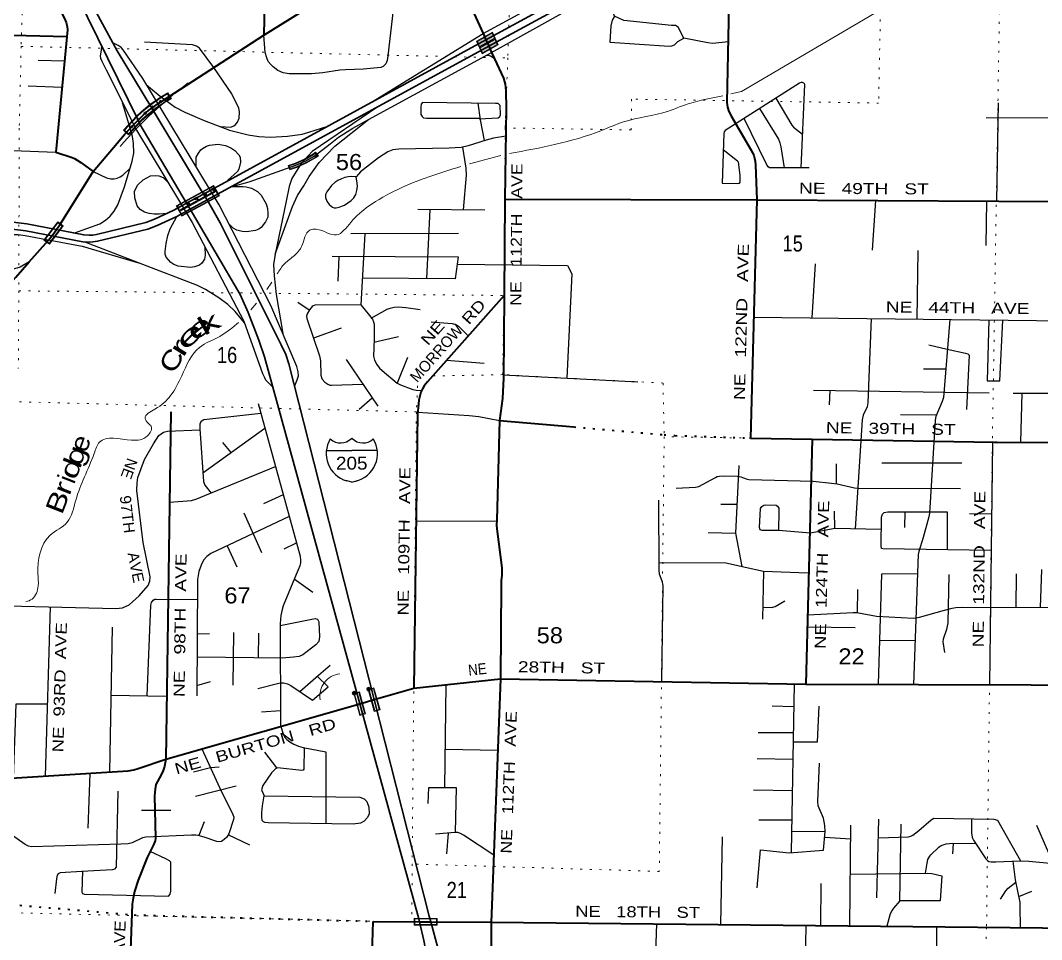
# Model space of a CAD drawing. Header units: feet. Extents: x -481249 to -254670, y -730376 to -544252.
# Drawn here: x -403880 to -392754, y -679042 to -669031 of the extents above; entities that cross this region are included whole.
import ezdxf
from ezdxf.enums import TextEntityAlignment as Align

# ---------------------------------------------------------------- set-up
doc = ezdxf.new("R2010")
doc.units = ezdxf.units.FT
doc.header["$LTSCALE"] = 70
doc.header["$PDMODE"] = 32
doc.header["$PDSIZE"] = 35
doc.linetypes.add('DOTTED', pattern=[1.5, 0.3, -1.2])
for name, color, linetype, lineweight in [('15', 7, 'Continuous', 25), ('18', 7, 'Continuous', 35), ('19', 7, 'Continuous', 25), ('23', 7, 'Continuous', 70), ('24', 7, 'Continuous', 25), ('26', 7, 'Continuous', 40), ('27', 7, 'Continuous', 13), ('29', 7, 'Continuous', 25), ('39', 7, 'Continuous', 13), ('41', 7, 'Continuous', 13), ('53', 7, 'DOTTED', 40), ('55', 7, 'Continuous', 13), ('59', 7, 'Continuous', 13), ('60', 7, 'Continuous', 13), ('61', 7, 'Continuous', 13), ('7', 7, 'DOTTED', 13)]:
    doc.layers.add(name, color=color, linetype=linetype, lineweight=lineweight)
doc.layers.add('30', color=7, linetype='Continuous')

msp = doc.modelspace()

# ---------------------------------------------------------------- hatches: boundary and pattern name
at = {"layer": '59'}
for points in [[(-398738.82, -669171.27), (-398715.32, -669225.66), (-398877.29, -669314.05), (-398900.79, -669259.66)], [(-398707.65, -669239.71), (-398684.15, -669294.1), (-398846.13, -669382.49), (-398869.63, -669328.1)]]:
    msp.add_hatch(color=256, dxfattribs=at).paths.add_polyline_path(points)
at = {"layer": '60'}
msp.add_hatch(color=256, dxfattribs=at).paths.add_polyline_path([(-400951.01, -670616.12), (-400884.43, -670593.26), (-400778.8, -670544.94), (-400688.72, -670493.87), (-400665.67, -670476.07), (-400645.26, -670503.26), (-400669.85, -670522.26), (-400763.31, -670575.25), (-400871.81, -670624.87), (-400940.49, -670648.46)])

# ---------------------------------------------------------------- linework, layer by layer
at = {"layer": '15'}
for p, q in [((-400272.88, -673583.5), (-400269.98, -673580.59)), ((-400266.81, -673582.97), (-400270.24, -673580.59)), ((-400545.59, -673714.97), (-400269.18, -673714.97)), ((-400269.18, -674060.55), (-400333.07, -674042.59)), ((-400269.71, -674060.81), (-400206.08, -674042.07))]:
    msp.add_line(p, q, dxfattribs=at)
msp.add_lwpolyline([(-399993.82, -673714.97), (-400269.71, -673714.97), (-400269.18, -673714.97)], dxfattribs=at)
for centre, radius, start, end in [((-400391.56, -673467.47), 165.66, 227.34248, 315.8117), ((-400147.87, -673467.47), 165.66, 224.18831, 312.69403), ((-400296.47, -673750.07), 306.13, 283.08087, 31.62484), ((-400242.96, -673750.07), 306.13, 148.44436, 254.43378)]:
    msp.add_arc(centre, radius, start, end, dxfattribs=at)
at = {"layer": '18'}
for p, q in [((-403492.14, -668292.06), (-402598.84, -670117.42)), ((-402069.97, -671022.68), (-402031.89, -671087.34)), ((-401884.55, -670921.49), (-401845.73, -670985.75))]:
    msp.add_line(p, q, dxfattribs=at)
for points in [[(-403423, -668263), (-402826, -669363), (-402449.5, -669986.26), (-401884.55, -670921.49)], [(-402598.84, -670117.42), (-402578, -670160), (-402069.97, -671022.68)], [(-401845.82, -670985.8), (-401703, -671235), (-401038, -672565), (-400990, -672671), (-400957, -672770), (-400026.91, -676427.76)], [(-402031.89, -671087.34), (-401485, -672016), (-401400, -672211), (-401282, -672515), (-401221, -672694), (-400183.6, -676472.72)], [(-400183.6, -676472.72), (-399540, -678817), (-399532.76, -678847.92)], [(-400026.91, -676427.76), (-399427, -678787), (-399409.91, -678848.87)], [(-399532.76, -678847.92), (-399485, -679052), (-399414, -679419), (-399308, -680233), (-399276, -680498), (-399249.31, -681495.37)], [(-399409.91, -678848.87), (-399332, -679131), (-399186, -679816), (-399145, -680119), (-399133, -680316), (-399107.53, -681499.66)]]:
    msp.add_lwpolyline(points, dxfattribs=at)
for p in [(-400244.06, -676358.1), (-400085.52, -676315.8)]:
    msp.add_point(p, dxfattribs=at)
at = {"layer": '19'}
for points in [[(-402994.52, -669309.89), (-403009.79, -669416.81), (-403006.27, -669442.66), (-402993.35, -669474.38), (-402947.55, -669567.21), (-402616.37, -670227.56), (-402010.38, -671233.34), (-401446.68, -672304.92), (-401244.34, -672877.42), (-401222.37, -672918.27), (-401208.27, -672944.64), (-401129.77, -673026.3)], [(-400893.9, -673018.16), (-400863, -672946.47), (-400851.26, -672901.82), (-400853.61, -672857.17), (-400867.7, -672800.77), (-401150.73, -672135.73), (-401715.01, -671041.1), (-402548.07, -669665.1), (-402759.35, -669352.04), (-402781.96, -669326.34), (-402814.1, -669302.24), (-402867.69, -669279.34)], [(-401699.98, -670187.93), (-401591.11, -670192.88), (-401543, -670175), (-401513.6, -670138.84), (-401496, -670095), (-401492.47, -670026.05), (-401499, -669987), (-401577, -669830), (-401774.58, -669544.43)], [(-402509.3, -669729.69), (-402464.57, -669769.6), (-402359.09, -669856.86), (-402194.69, -669974.35), (-402090.57, -670028.6), (-401877.63, -670122.39), (-401600.57, -670224.6), (-401398.52, -670275.12), (-401283.44, -670293.92), (-401154.27, -670303.32), (-400968.73, -670291.57), (-400811.38, -670268.07), (-400736.22, -670249.28), (-400529.7, -670182.16)], [(-403297.78, -671346.35), (-403015.81, -671244.6), (-402953.3, -671207.98), (-402903.98, -671160.99), (-402859.36, -671106.94), (-402819.81, -671037.6), (-402746.81, -670841.6), (-402660.89, -670564.15), (-402645.81, -670476.6), (-402646.91, -670370.89), (-402658.65, -670293.34), (-402698.58, -670157.04), (-402727.38, -670060.17), (-402769.05, -669926.74)], [(-399985.12, -669970.42), (-400700, -670457), (-400819.61, -670587.64), (-400924, -670753), (-400951.12, -670839.05), (-400984, -671000), (-401106.13, -671576.89), (-401121, -671690), (-401115.53, -671814.22), (-401095, -672015), (-401020.12, -672442.62)], [(-401966.99, -670624.9), (-401966.55, -670578.81), (-401964.54, -670521.85), (-401941.06, -670477.21), (-401914.06, -670441.96), (-401897, -670424), (-401854.16, -670402.01), (-401818.93, -670387.91), (-401724, -670379), (-401647.48, -670392.61), (-401588.77, -670418.46), (-401544.15, -670449.01), (-401500, -670496), (-401485.43, -670521.85), (-401480.73, -670573.55), (-401500, -670652), (-401515.96, -670674.59), (-401619.3, -670770.93)], [(-403087, -670678), (-402941.56, -670745.08), (-402894.59, -670754.48), (-402857.01, -670754.48), (-402826, -670747.71), (-402793.6, -670735.68), (-402765.41, -670714.53), (-402692.61, -670648.74)], [(-402286.3, -671132.79), (-402368.5, -671139.84), (-402422.52, -671142.19), (-402476.54, -671135.14), (-402528, -671119), (-402575.18, -671090.5), (-402608.06, -671050.55), (-402634, -670963), (-402636.24, -670895.47), (-402603, -670825), (-402542.3, -670766.23), (-402463, -670725), (-402413.12, -670719.23), (-402370.85, -670723.93), (-402326.23, -670740.38), (-402279.64, -670786.45)], [(-401574, -670838), (-401453.73, -670841.42), (-401420.85, -670843.77), (-401362, -670859), (-401298.73, -670895.47), (-401258.8, -670935.41), (-401204, -671029), (-401188.34, -671081.1), (-401183.65, -671130.44), (-401186, -671172.74), (-401209, -671224), (-401256.45, -671285.53), (-401282.29, -671304.33), (-401319.86, -671318.43), (-401416.16, -671332.52), (-401463.13, -671330.18), (-401522, -671317), (-401560.61, -671293.25), (-401606.43, -671251.72)], [(-401872.65, -671495.16), (-401867.12, -671588.18), (-401876.24, -671631.63), (-401902.35, -671675.12), (-401929.83, -671695.72), (-401982.17, -671715.54), (-402026.79, -671720.24), (-402162, -671707), (-402207.63, -671689.69), (-402219.37, -671682.64), (-402242.86, -671666.19), (-402293, -671609), (-402303.92, -671576.9), (-402303.92, -671548.7), (-402293, -671461), (-402273.39, -671372.47), (-402247.56, -671299.63), (-402177.09, -671166.34)], [(-404064.56, -671741.5), (-404132.52, -671696.72), (-404162.35, -671658.58), (-404183.9, -671608.82), (-404195.5, -671545.8), (-404190.53, -671517.6), (-404183.9, -671469.51), (-404149.09, -671419.75), (-404114.28, -671388.24), (-404069.53, -671371.65), (-403989.97, -671363.36), (-403905.44, -671363.36), (-403830.27, -671371.58), (-403206.05, -671491.2), (-402595.14, -671669.92)], [(-401439.12, -672326.32), (-401539.46, -672201.51), (-401619, -672124), (-401719.12, -672051.56), (-401863, -671960), (-401951.63, -671917.62), (-402595.14, -671669.92), (-403186.1, -671442.44)], [(-403783.57, -671661.2), (-403882.24, -671716.63), (-403970.08, -671744.82), (-404014.84, -671749.8), (-404064.56, -671741.5)]]:
    msp.add_lwpolyline(points, dxfattribs=at)
at = {"layer": '23', "lineweight": 35}
for p, q in [((-401884.55, -670921.49), (-398808.06, -669242.66)), ((-401845.82, -670985.8), (-398776.89, -669311.1)), ((-402069.97, -671022.68), (-401884.55, -670921.49)), ((-402031.89, -671087.34), (-401845.73, -670985.75))]:
    msp.add_line(p, q, dxfattribs=at)
for points in [[(-398808.06, -669242.66), (-397711, -668644), (-397655, -668608), (-397608, -668567), (-397556, -668503), (-397468, -668375), (-397303, -668061), (-397235, -667902), (-397205, -667797), (-397183, -667668), (-397149, -667265)], [(-398776.89, -669311.1), (-397672.71, -668708.55), (-397609.83, -668668.12), (-397553.85, -668619.29), (-397495.9, -668547.96), (-397403.68, -668413.82), (-397235.22, -668093.24), (-397164.18, -667927.15), (-397131.76, -667813.66), (-397109.49, -667677.74), (-397104, -667641), (-397101, -667605), (-397104, -667564), (-397107, -667540), (-397149, -667265)], [(-406172.1, -671861.9), (-405442, -671410), (-405336, -671360), (-405237, -671319), (-405120, -671278), (-404994, -671247), (-404869, -671223), (-404709, -671202), (-404557, -671190), (-404421, -671189), (-404143, -671208), (-403811, -671248), (-403190, -671367), (-403131, -671371), (-403089.53, -671368.95), (-403052, -671362), (-402515, -671231), (-402419, -671195), (-402208, -671098), (-402069.97, -671022.68)], [(-406136.59, -671928.12), (-405406.15, -671476.01), (-405305.64, -671428.6), (-405210.23, -671389.09), (-405098.59, -671349.97), (-404977.96, -671320.29), (-404857.04, -671297.07), (-404701.16, -671276.61), (-404553.77, -671264.98), (-404423.28, -671264.02), (-404150.05, -671282.69), (-403822.56, -671322.15), (-403199.63, -671441.52), (-403129.28, -671446.29), (-403089.53, -671444.14), (-403038.82, -671435.98), (-402492.87, -671302.8), (-402390.13, -671264.27), (-402174.33, -671165.07), (-402031.89, -671087.34)]]:
    msp.add_lwpolyline(points, dxfattribs=at)
at = {"layer": '24'}
for p, q in [((-400053.81, -669922.47), (-398839.22, -669174.23)), ((-398811.73, -669415.55), (-398745.73, -669379.53))]:
    msp.add_line(p, q, dxfattribs=at)
for points in [[(-398839.22, -669174.23), (-397749.29, -668579.45), (-397700.17, -668547.88), (-397468, -668375)], [(-398745.73, -669379.53), (-397880.26, -668895.71), (-397671.28, -668772.5), (-397514.54, -668656.75), (-397469.76, -668597.01), (-397403.68, -668413.82)], [(-401574, -670838), (-401387.37, -670787.31), (-401083.07, -670679.46), (-400878.12, -670609.06), (-400771.06, -670560.09), (-400679.29, -670508.06), (-400504.92, -670373.4), (-400416.21, -670303), (-400259.6, -670205.65), (-400087.28, -670111.61), (-398811.73, -669415.55)], [(-398714.54, -669448.02), (-398740.06, -669429.3), (-398756.87, -669420.89), (-398779.98, -669414.59), (-398811.73, -669415.55)], [(-401106.13, -671576.89), (-400915.47, -671059.31), (-400859.61, -670937.37), (-400793.59, -670830.67), (-400732.65, -670729.05), (-400626.01, -670576.63), (-400453.35, -670398.8), (-400087.28, -670111.61)]]:
    msp.add_lwpolyline(points, dxfattribs=at)
at = {"layer": '26'}
for p, q in [((-398745.73, -669379.53), (-398714.54, -669448.02)), ((-398603.52, -670976.82), (-398611, -672027)), ((-395858, -670986), (-395927, -673580)), ((-402242, -673294), (-402297, -677079)), ((-398660, -673390), (-397851, -673458)), ((-395927, -673580), (-395255, -673592)), ((-395255, -673592), (-395321, -676259)), ((-402297, -677079), (-400183.6, -676472.72)), ((-400082, -680176), (-400036, -678844)), ((-400036, -678844), (-399532.76, -678847.92))]:
    msp.add_line(p, q, dxfattribs=at)
for points in [[(-401064, -665566), (-401180.08, -666918.77), (-401227, -669190)], [(-396121.43, -666912.41), (-396184, -669925), (-396175, -669976), (-396161, -670021), (-396133, -670077), (-395902, -670468), (-395888, -670501), (-395880, -670532), (-395874, -670563), (-395870, -670602), (-395858, -670986)], [(-401227, -669190), (-400155, -668523), (-399343, -668068), (-397149, -667265)], [(-399343, -668068), (-398839.22, -669174.23), (-398808.06, -669242.66)], [(-406115, -668189), (-403837, -668220), (-403823, -668223), (-403811, -668230), (-403799, -668250), (-403400, -669009), (-403382, -669055), (-403371, -669098), (-403367.78, -669132.3), (-403376, -669208)], [(-403376, -669208), (-406484, -669135), (-406483, -670362)], [(-403376, -669208), (-403495, -670467), (-403317, -670525), (-403292, -670534), (-403263, -670552), (-403222, -670579), (-403087, -670678)], [(-402449.5, -669986.26), (-402395, -669946), (-401227, -669190)], [(-398808.06, -669242.66), (-398776.89, -669311.1), (-398745.73, -669379.53)], [(-398714.54, -669448.02), (-398618, -669660), (-398600, -669724), (-398590, -669798), (-398587, -669991), (-398603.52, -670976.82)], [(-402598.84, -670117.42), (-402537, -670055), (-402483, -670011), (-402449.5, -669986.26)], [(-403087, -670678), (-402744.39, -670271.62), (-402642, -670161), (-402598.84, -670117.42)], [(-403783.57, -671661.2), (-403574.09, -671426.02), (-403513.29, -671342.6), (-403479.82, -671296.78), (-403442.83, -671245.66), (-403087, -670678)], [(-398603.52, -670976.82), (-395858, -670986), (-391902, -671008)], [(-405197, -673110), (-404815, -672806), (-404724, -672717), (-403931.44, -671827.21), (-403783.57, -671661.2)], [(-398611, -672027), (-399444, -672966), (-399481, -673010), (-399501, -673043), (-399517, -673081), (-399530, -673122), (-399540, -673168), (-399547, -673247), (-399552, -673319), (-399592, -676303)], [(-398611, -672027), (-398618, -672928), (-398626, -673147), (-398660, -673390)], [(-398660, -673390), (-398691, -674470), (-398692, -674528), (-398690, -674568), (-398634, -674995), (-398633, -675030), (-398634, -675073), (-398641, -675133), (-398642, -675179), (-398649, -676202)], [(-395255, -673592), (-393271, -673624), (-391945, -673631)], [(-399592, -676303), (-398649, -676202), (-395321, -676259), (-391639, -676270), (-385360, -676364)], [(-398649, -676202), (-398750, -678857), (-398733, -681511), (-398724.88, -682742.44)], [(-400183.6, -676472.72), (-400026.91, -676427.76), (-399592, -676303)], [(-405693, -677159), (-404677, -677311), (-404609.37, -677318.07), (-404558, -677321), (-404446, -677315), (-402705, -677206), (-402646, -677194), (-402596, -677179), (-402297, -677079)], [(-402297, -677079), (-402311, -677158), (-402325, -677200), (-402348, -677247), (-402405, -677353), (-402412, -677405), (-402418, -677477), (-402410, -677939), (-402412, -677967), (-402429, -678011), (-402498, -678147), (-402599, -678395), (-402638, -678520), (-402652, -678590), (-402662, -678655), (-402717, -680153)], [(-399532.76, -678847.92), (-399409.91, -678848.87), (-398751, -678854)], [(-398751, -678854), (-391684, -678926), (-385381, -679018), (-384190.68, -679037.91)]]:
    msp.add_lwpolyline(points, dxfattribs=at)
at = {"layer": '29'}
for p, q in [((-403686, -669462), (-403400.88, -669471.25)), ((-403796, -669743), (-403427.82, -669756.22)), ((-393227.76, -669929.77), (-393244.63, -671000.53)), ((-393359, -670089), (-391870.67, -670093.97)), ((-403962.94, -670445.78), (-403495, -670467)), ((-394562.86, -670993.2), (-394598, -671533)), ((-393352.32, -670999.93), (-393362, -671482)), ((-398821, -671096), (-399550, -671091)), ((-399420.51, -671091.89), (-399455.08, -671844.77)), ((-399107, -671350), (-400279, -671356)), ((-394103, -671537), (-394114.54, -672284.03)), ((-400412.13, -671600.31), (-400420.22, -671869.14)), ((-395219, -671682), (-395256.63, -672270.92)), ((-400733.81, -672186.46), (-400859, -672103)), ((-395891.98, -672263.63), (-391923.33, -672309.17)), ((-400387, -672384), (-400685.69, -672493.08)), ((-400029, -672536), (-399760, -672472)), ((-400331, -672724), (-399986, -673232)), ((-399662, -672701), (-399776, -672982)), ((-399236.11, -672731.65), (-398827, -672764)), ((-398618.6, -672892.22), (-397154.64, -672967.03)), ((-393798.23, -672830.11), (-394042, -672828)), ((-400188, -673265), (-400046.73, -673142.57)), ((-395237.11, -673059.84), (-393326, -673087)), ((-395060.86, -673062.34), (-395067, -673216)), ((-393064, -673092), (-392518.95, -673090)), ((-392969.09, -673091.65), (-392984.9, -673625.51)), ((-394290, -673323), (-393897.47, -673325.09)), ((-401891, -673958), (-401217.38, -673470.97)), ((-401584.95, -673736.72), (-401675, -673627)), ((-393289.54, -673629.31), (-393320.88, -676264.35)), ((-394992, -673861), (-394992, -674073)), ((-394496, -673851), (-393624, -673851)), ((-401016.25, -674199.57), (-401233.02, -674295.32)), ((-396248, -674300), (-396071.56, -674298.86)), ((-401445, -674395), (-401253, -674827)), ((-395008, -674565), (-395010, -674375)), ((-394244.76, -674382.39), (-394249, -674554)), ((-393539, -674400), (-393298.76, -674404.37)), ((-399567.56, -674479.84), (-398691.39, -674483.73)), ((-396388.19, -674606.58), (-396087, -674615)), ((-401627.84, -674752.71), (-401524, -674981)), ((-401006.31, -674787.57), (-400872.64, -674719.78)), ((-395782, -675031), (-395794.8, -675552.58)), ((-392756, -675012), (-392767.72, -675426.01)), ((-400694, -675262), (-400896.48, -675117.53)), ((-393030.5, -675059.05), (-393035.04, -675425.05)), ((-394760, -675228), (-394761.99, -675482.35)), ((-403557.42, -675418.83), (-403609.16, -677262.61)), ((-402879.57, -675638.74), (-402909.15, -677218.78)), ((-401559, -675699), (-401566, -676273)), ((-401286, -675703), (-401288.05, -675973.18)), ((-395305.59, -675636.39), (-394784.4, -675642.27)), ((-401953.2, -675713.05), (-401819.1, -675709.33)), ((-394520.08, -675780.9), (-394132.36, -675784.87)), ((-401957.18, -676273.24), (-401808, -676233)), ((-395449.76, -676256.79), (-395480.9, -678094.28)), ((-399244.51, -676265.78), (-399259.05, -677384.1)), ((-402893.46, -676380.75), (-402286.98, -676389.36)), ((-401047.29, -676550.34), (-401255, -676567)), ((-395689, -676496), (-395453.93, -676503.02)), ((-395841, -676785), (-395458.76, -676788)), ((-401088.05, -677170.86), (-401217, -677001)), ((-398678.76, -676984.42), (-399253.71, -676972.95)), ((-395852, -677069), (-395463.63, -677075.42)), ((-403125.23, -677232.31), (-403144, -677829)), ((-401971, -677479), (-401529, -677367)), ((-395893.26, -677412.98), (-395469.44, -677417.97)), ((-402242, -677637), (-402562, -677635)), ((-401878, -677759), (-401936.49, -677909.4)), ((-395834, -677737), (-395474.87, -677738.04)), ((-394835, -677797), (-394846.09, -678893.78)), ((-394549, -678589), (-394527, -677730)), ((-394300, -678620), (-394285, -677784)), ((-392810, -677797), (-392474.68, -678570.12)), ((-401379, -678015), (-401616.25, -677900.4)), ((-399218.84, -677882.53), (-399236, -678109)), ((-396235.81, -677924.63), (-396253.35, -678879.45)), ((-395476.99, -677863.24), (-395111.08, -677864.34)), ((-395116.69, -677926.23), (-394836.49, -677944.76)), ((-393716.35, -677994.36), (-393726, -678108)), ((-395159.93, -678431.45), (-395163.6, -678890.55)), ((-392864, -678518), (-393004.24, -678576.03)), ((-396950.15, -678872.35), (-396970.27, -679564.12)), ((-395323.86, -678888.92), (-395340, -680143)), ((-393897.9, -678903.44), (-393901, -679642))]:
    msp.add_line(p, q, dxfattribs=at)
for points in [[(-399818.74, -668916.05), (-399878, -669415), (-399885.1, -669466.26), (-399900.07, -669503.62), (-399919.36, -669525.33), (-399926.1, -669531.4), (-399955, -669545), (-400142, -669563), (-400338.47, -669567.59), (-400400, -669573), (-400584.44, -669601.37), (-400708, -669613), (-400950.99, -669613.43), (-401017, -669603), (-401073.97, -669574.83), (-401124.61, -669536.23), (-401151.14, -669512.1), (-401180.08, -669478.32), (-401197, -669437), (-401213.84, -669379.41), (-401227, -669190)], [(-396653, -669225), (-396715, -669105), (-396741.66, -669087.67), (-396787, -669085), (-397307, -669030), (-397406, -668983), (-397463, -668815)], [(-397406, -668983), (-397433.83, -669029.76), (-397448, -669088), (-397457, -669268), (-396811, -669310), (-396782.66, -669307.24), (-396753.72, -669295.18), (-396716, -669261), (-396653, -669225)], [(-396170.28, -669264.34), (-396335, -669281), (-396391.96, -669275.88), (-396653, -669225)], [(-401774.58, -669544.43), (-401930.04, -669333.57), (-401961.39, -669309.44), (-402004, -669297), (-402528, -669267)], [(-395374.14, -670637.74), (-395333.79, -669730.06), (-395336, -669720), (-395342.83, -669713.17), (-395357.32, -669707.77), (-395372.98, -669707.14), (-395392, -669714), (-396202, -670229), (-396211.07, -670243.43), (-396215.9, -670262.73), (-396233, -670804), (-396061.55, -670805.63), (-396045.87, -670804.42), (-396037, -670793), (-396037, -670720), (-396050.69, -670600.53), (-396056.72, -670576.4), (-396066, -670563), (-396221.56, -670441.76)], [(-395649.85, -669877.94), (-395476, -670170), (-395455.59, -670194.56), (-395357.76, -670269.29)], [(-398880, -670103), (-398674, -670092), (-398657.21, -670076.33), (-398647.57, -670059.44), (-398653, -669959), (-398676.51, -669936.38), (-398705.45, -669933.96), (-399498, -669926), (-399513.4, -669943.61), (-399518, -669973), (-399518, -670055), (-399503.75, -670078.74), (-399489.28, -670090.8), (-399455, -670095), (-398879, -670097)], [(-398822.5, -670340.37), (-398868, -670114), (-398893.24, -669932.07)], [(-395826.46, -669990.23), (-395620, -670325), (-395605.12, -670362.25), (-395594, -670408), (-395559.93, -670637.19)], [(-395286, -670638), (-395716.67, -670636.73), (-395731.74, -670625.26), (-395751, -670595), (-395995.63, -670097.79)], [(-398592.04, -670291.64), (-398724.74, -670312.79), (-398807, -670336), (-399000, -670396), (-399076.86, -670414.14), (-399210, -670423), (-399758, -670432), (-399822.11, -670440.68), (-399875.17, -670462.4), (-399980, -670529), (-400173, -670681), (-400197.13, -670703.68), (-400223, -670736)], [(-399063.1, -670410.89), (-399026.22, -670640.95), (-399024, -670716), (-399054.47, -671094.4)], [(-400127.85, -671355.23), (-400171, -672129), (-400045.17, -672285.34), (-400032, -672313), (-400025.87, -672338.42), (-400026, -672502), (-400032, -672688), (-400022.25, -672731.74), (-399996.93, -672780), (-399966.78, -672819.82), (-399939, -672845), (-399776, -672982), (-399737.66, -672999.58), (-399603.8, -673050.26), (-399567, -673059), (-399509.74, -673062.32)], [(-400482, -671600), (-399110.62, -671606.13), (-399142, -671847), (-400154.87, -671839.77)], [(-399120.82, -671684.45), (-397919, -671700), (-397873, -671791), (-397924.86, -672927.67)], [(-400171, -672129), (-400671, -672133), (-400689.13, -672138.17), (-400702.4, -672147.82), (-400731, -672183), (-400755.46, -672225.03), (-400761.49, -672251.58), (-400760, -672276), (-400620, -672685), (-400610.74, -672740.2), (-400607, -672896), (-400601.09, -672921.17), (-400593.86, -672936.86), (-400563.71, -672971.85), (-400532.36, -672993.56), (-400510.65, -673003.21), (-400490, -673004), (-400149.38, -672991.43)], [(-400057, -672272), (-399885, -672176), (-399851.02, -672164.69), (-399806.4, -672155.04), (-399762.99, -672151.42), (-399719, -672153), (-399679.78, -672156.24), (-399525, -672179)], [(-399406, -672315), (-399175.7, -672331.19), (-399137, -672344), (-399108.17, -672360.14), (-399001.77, -672467.5)], [(-394611.66, -672278.32), (-394646.21, -673197.39), (-394655, -673241), (-394696.86, -673330.1), (-394708, -673380), (-394783.1, -674568.38)], [(-393753.14, -672288.17), (-393823.77, -673137.05), (-393836, -673181), (-393905.78, -673344.57), (-393910.6, -673363.87), (-393915, -673387), (-393976, -674398), (-393981.75, -674437.67), (-394045, -674662), (-394091.49, -674814.11), (-394098, -674849), (-394149.89, -676262.5)], [(-393328.71, -672293.04), (-393346, -672957), (-393209, -672957), (-393176.43, -672294.79)], [(-393981, -672564), (-393783, -672610), (-393582.9, -672655.11), (-393556.06, -672664.09), (-393546.72, -672672), (-393544, -672678), (-393571, -673270)], [(-401290.9, -673204.65), (-400832, -674867), (-400827.83, -674909.43), (-400830.24, -674937.18), (-400837.48, -674969.75), (-400854.36, -675014.39), (-400874, -675064), (-401018.37, -675407.71), (-401030, -675447), (-401042.49, -675511.47), (-401049, -675601), (-401047, -676712), (-401018.35, -676801.21), (-400999.06, -676839.82), (-400977, -676864), (-400946, -676888.08), (-400900.17, -676914.62), (-400849.52, -676936.34), (-400799, -676950), (-400551, -676996), (-400552.94, -677779.62)], [(-401261.28, -673311.95), (-401883, -673382), (-401901.1, -673392.86), (-401914.91, -673404.46), (-401924.56, -673428.59), (-401926, -673478), (-401886, -674054), (-401869.74, -674092.63), (-401802.7, -674178.42)], [(-399554.35, -673296.38), (-398992.4, -673332.57), (-398886.28, -673344.64), (-398660, -673390)], [(-404585.33, -674165.78), (-404603.93, -675393.83), (-402839, -675436), (-402768.64, -675428.82), (-402696.29, -675395.04), (-402587, -675297), (-402488.89, -675185.13), (-402469.6, -675136.87), (-402468, -675091), (-402544, -674716), (-402610, -674151), (-402609.47, -674065.57), (-402599.82, -674007.67), (-402529, -673814), (-402431.01, -673640.92), (-402371, -673552), (-402320.07, -673515.45), (-402277, -673503), (-401925.21, -673489.38)], [(-402256.28, -674276.48), (-402016, -674258), (-401956.57, -674242.24), (-401869.74, -674206.04), (-401101.81, -673889.62)], [(-396051, -673878), (-396087, -674615), (-396018.6, -674979.46)], [(-396735, -674124), (-396525.68, -674115.48), (-396505.18, -674110.65), (-396489, -674106), (-396307, -674008), (-396288.09, -673998.44), (-396263.97, -673993.61), (-396218, -673990), (-396067.38, -673994.82), (-396029, -674002), (-395973.31, -674024.98), (-395945, -674031), (-395243, -674049), (-395043, -674070), (-394979.51, -674079.28), (-394792.57, -674122.72), (-394757, -674127), (-393639, -674128)], [(-396929, -674256), (-396925, -675023), (-396921.27, -675059.06), (-396889.91, -675135.08), (-396880, -675187), (-396894.72, -676231.92)], [(-400951.36, -674434.64), (-401804.63, -674835.83), (-401848, -674868), (-401884.22, -674908.22), (-401912, -674965), (-401937.28, -675033.7), (-401949, -675122), (-401958, -676389)], [(-393303.5, -674803.3), (-394484, -674788), (-394498.29, -674781.54), (-394501, -674756), (-394498.29, -674441.27), (-394488, -674408), (-394469.35, -674390.59), (-394429, -674382), (-393784.3, -674383.35), (-393782.95, -674797.09)], [(-394499.44, -674574.99), (-395008, -674565), (-395272, -674617), (-395619.93, -674587.27)], [(-396925.46, -674934.41), (-396195.22, -674939.61), (-396144, -674948), (-395984, -674987), (-395782, -675031), (-395300.32, -675048.21)], [(-394105.71, -675059), (-394499, -675062), (-394534.16, -676261.35)], [(-393764, -675064), (-393775.85, -675592.38), (-393790, -675665), (-393826.51, -675768.55), (-393830, -675800), (-393812, -675915)], [(-402499.48, -676386.34), (-402459, -675400), (-402452.21, -675369.1), (-402434.12, -675346.18), (-402414.82, -675335.32), (-402400.35, -675332.91), (-401950.52, -675336.68)], [(-395791.58, -675421.2), (-395698.32, -675424.68), (-395658, -675416), (-395553, -675353)], [(-395302.34, -675505.09), (-394807, -675481), (-394767.24, -675481.37), (-394554, -675521), (-394148, -675542), (-394084.61, -675532.05), (-393813, -675456), (-393727.61, -675430.69), (-393686.61, -675425.86), (-393611, -675423), (-392480.26, -675427.03)], [(-401048.96, -675621.41), (-400669, -675545), (-400644.49, -675551.28), (-400627, -675580), (-400620.38, -675744.32), (-400630.02, -675795), (-400661.38, -675833.6), (-400802, -675939), (-400842.27, -675959.08), (-400906, -675968), (-401027, -675976), (-401955, -675965.99)], [(-400835.71, -676341.08), (-400634, -676164), (-400506, -676054)], [(-401295, -676308), (-401050, -676247), (-401012.3, -676246.22), (-400968.89, -676255.87), (-400934, -676275), (-400699, -676433), (-400528, -676288), (-400645.27, -676173.69)], [(-403587.17, -676479.01), (-403931.06, -676478.4), (-403960.31, -677284.59)], [(-395460.47, -676888.96), (-395196, -676888), (-395176, -676500)], [(-401901.97, -676965.67), (-401690, -677432), (-401576, -677656), (-401567.05, -677681.07), (-401556.2, -677707.61), (-401558.61, -677734.16), (-401610, -677889), (-401630.97, -677927.23), (-401658.71, -677953.77), (-401690.07, -677975.49), (-401714, -677978), (-401738.32, -677974.29), (-401877, -677925), (-401942.15, -677907.92), (-401967.47, -677905.51), (-402017, -677906), (-402515, -677927), (-402551.21, -677935.68), (-402664, -677990), (-402705.59, -678000.84), (-402786, -678004), (-403759, -678033), (-403793.47, -678024.99), (-403828, -678007), (-404037.91, -677857.88)], [(-400787.25, -676952.18), (-400792, -677185), (-400801.18, -677195.99), (-400813, -677202), (-401078, -677172), (-401102.7, -677183.92), (-401144, -677225), (-401240.2, -677364.92), (-401255, -677412), (-401224, -677477)], [(-395854, -678479), (-395818, -678066), (-395503, -678096), (-395130, -678067), (-395111, -677866), (-395114.1, -677799.13), (-395131, -677719), (-395187, -677585), (-395191.29, -677533.65), (-395174, -677119)], [(-401995, -677216), (-401809.48, -677169.44), (-401713, -677159)], [(-402817, -677425), (-402838, -678255), (-402855.15, -678273.54), (-402879, -678283), (-403212, -678299), (-403448, -678317), (-403470.25, -678326.64), (-403479.9, -678341.12), (-403488, -678382), (-403504, -678542)], [(-399436, -677560), (-399428.64, -677384.23), (-399132, -677384), (-399144.2, -677875.84)], [(-394532.26, -677935.49), (-394202.26, -677922.21), (-394179.34, -677916.17), (-394158, -677906), (-394090.09, -677853.42), (-393956.21, -677738.78), (-393929, -677721), (-393273.53, -677729.13), (-393233, -677741), (-392984.13, -678184.24)], [(-393517, -677734), (-393517, -677879), (-393511.14, -677925.83), (-393506.31, -677939.1), (-393496, -677961), (-393360.37, -678163.55), (-393344, -678180), (-393327.8, -678190.1), (-393302.47, -678194.93), (-393252, -678195), (-392992, -678184), (-392893, -678187), (-392156.64, -678257.33)], [(-398722.13, -678124.32), (-399052, -677905), (-399083.69, -677886.2), (-399115.05, -677876.54), (-399146, -677876), (-399358, -677895)], [(-394018.89, -678318.31), (-394002.04, -678208.2), (-393992, -678170), (-393973.1, -678134.59), (-393961.04, -678117.69), (-393874.19, -678035.64), (-393856.09, -678022.37), (-393826, -678009), (-393793.37, -677999.44), (-393755.98, -677994.61), (-393474.67, -677992.85)], [(-403205.51, -678298.69), (-403211, -678527), (-403204.91, -678541.42), (-403182, -678546), (-402266, -678569), (-402247.28, -678548.66), (-402243, -678516), (-402240, -678200), (-402256.93, -678184.25), (-402295, -678162), (-402465.11, -678082.16)], [(-393065.47, -678187.11), (-393041, -678390), (-392992, -678638), (-392991.28, -678676.41), (-392988.88, -678912.71)], [(-394840.4, -678330.93), (-393999, -678318), (-393951.38, -678322.84), (-393841, -678347), (-393857.31, -678619.69), (-394300, -678620), (-394366.3, -678701.74), (-394380.77, -678723.47), (-394402, -678761), (-394441.12, -678897.91)], [(-393201, -678603), (-393143, -678511), (-393119.13, -678483.34), (-393035.83, -678416.15)]]:
    msp.add_lwpolyline(points, dxfattribs=at)
for points in [[(-400223, -670736), (-400277.93, -670730.23), (-400310.49, -670735.05), (-400344, -670742), (-400381.64, -670755.56), (-400421.43, -670776.07), (-400453.99, -670797.79), (-400489, -670829), (-400540.82, -670897.93), (-400556.49, -670928.09), (-400556, -670961), (-400542.02, -670999.27), (-400516.7, -671035.46), (-400479.31, -671064.42), (-400460.02, -671070.45), (-400439, -671071), (-400405.75, -671064.42), (-400369.58, -671051.15), (-400349.08, -671041.49), (-400275.52, -670990.82), (-400248, -670963), (-400227.28, -670925.67), (-400215.22, -670882.24), (-400207.99, -670835.19), (-400211, -670802)], [(-395619.93, -674587.27), (-395800, -674588), (-395820.14, -674577.62), (-395829, -674555), (-395815.31, -674348.36), (-395802, -674324), (-395779.13, -674310.95), (-395763, -674307), (-395646.46, -674310.95), (-395632, -674321), (-395617.52, -674344.74), (-395616, -674374)], [(-401224, -677477), (-400182, -677490), (-400135.42, -677509.72), (-400107, -677537), (-400084.76, -677601.43), (-400079, -677672), (-400096.83, -677712.44), (-400134, -677754), (-400176.43, -677775.19), (-400256, -677784), (-401179.89, -677770.36), (-401216.08, -677765.54), (-401232, -677759), (-401245.02, -677746.23), (-401248, -677703), (-401249.85, -677659.35), (-401242, -677585)]]:
    msp.add_lwpolyline(points, close=True, dxfattribs=at)
at = {"layer": '39'}
for p, q in [((-396138.03, -669831.27), (-396025, -669806)), ((-398985.73, -670593.55), (-398646.01, -670503.09)), ((-401196.86, -671963.17), (-401142.05, -671882.78)), ((-401369.13, -672182.46), (-401308.38, -672111.71))]:
    msp.add_line(p, q, dxfattribs=at)
msp.add_lwpolyline([(-396025, -669806), (-394509.23, -668915.86), (-391896.07, -668957.88)], dxfattribs=at)
for points in [[(-398552.56, -670480.57), (-397555, -670232), (-397310, -670137), (-396820, -670018), (-396657, -669958), (-396227.83, -669851.4)], [(-401083.02, -671791.73), (-401000, -671679), (-400895, -671593), (-400814, -671486), (-400728, -671316), (-400657, -671305), (-400436, -671367), (-400280, -671230), (-400086, -671055), (-399767, -670871), (-399083.16, -670621.4)], [(-403822.31, -675364.34), (-403754, -675333), (-403686, -675190), (-403690, -675058), (-403555, -674637), (-403371, -674497), (-403277, -674256), (-403077, -673747), (-403019, -673624), (-402669, -673603), (-402496, -673555), (-402455, -673453), (-402486, -673421), (-402521, -673364), (-402414, -673265), (-402244, -673117), (-402123, -672901), (-401929, -672593), (-401709, -672473), (-401502.91, -672319.22)]]:
    msp.add_spline(points, degree=3, dxfattribs=at)
at = {"layer": '53'}
for points in [[(-397851, -673458), (-396867, -673544), (-396745, -673553), (-395927, -673580)], [(-409222, -678214), (-402641, -678774), (-400036, -678844)]]:
    msp.add_lwpolyline(points, dxfattribs=at)
at = {"layer": '55'}
for p, q in [((-402273.39, -669819.52), (-402234.99, -669883.95)), ((-402702.7, -670278.44), (-402756.61, -670226.32)), ((-401776.43, -670827.46), (-402184.75, -671049.96)), ((-401742.97, -670884.85), (-402152.97, -671108.28)), ((-401776.43, -670827.46), (-401710.85, -670939.94)), ((-401710.85, -670939.94), (-402122.48, -671164.25)), ((-402184.75, -671049.96), (-402122.48, -671164.25)), ((-399589.53, -678809.08), (-399339.54, -678811.28)), ((-399339.54, -678811.28), (-399340.2, -678886.28))]:
    msp.add_line(p, q, dxfattribs=at)
for points in [[(-402756.61, -670226.32), (-402616.97, -670074.78), (-402561.1, -670023.26), (-402469, -669947.88), (-402354.05, -669867.59), (-402273.39, -669819.52)], [(-402745.43, -670225.99), (-402611.31, -670080.44), (-402555.85, -670029.3), (-402464.17, -669954.26), (-402349.71, -669874.31), (-402276.16, -669830.49), (-402245.95, -669881.17)], [(-402245.95, -669881.17), (-402316.57, -669923.24), (-402406.85, -669987.3), (-402516.45, -670073.51), (-402562.7, -670114.89), (-402703.02, -670266.99), (-402745.43, -670225.99)], [(-402702.7, -670278.44), (-402557.08, -670120.6), (-402511.3, -670079.64), (-402402.06, -669993.71), (-402312.2, -669929.95), (-402234.99, -669883.95)], [(-399340.2, -678886.28), (-399590.19, -678884.08), (-399589.53, -678809.08)]]:
    msp.add_lwpolyline(points, dxfattribs=at)
for points in [[(-402173.89, -671053.15), (-401779.42, -670838.2), (-401754.02, -670881.76), (-402149.77, -671097.43)], [(-401745.96, -670895.59), (-402142.11, -671111.47), (-402119.28, -671153.4), (-401721.9, -670936.86)], [(-400186.21, -676342.19), (-400119.95, -676583.25), (-400182.63, -676600.48), (-400248.89, -676359.42)], [(-400239.05, -676365.01), (-400191.8, -676352.02), (-400129.78, -676577.65), (-400177.03, -676590.64)], [(-400027.67, -676299.89), (-399961.41, -676540.95), (-400024.09, -676558.18), (-400090.35, -676317.12)], [(-400080.51, -676322.71), (-400033.26, -676309.72), (-399971.24, -676535.35), (-400018.49, -676548.34)], [(-399581.6, -678817.14), (-399347.6, -678819.2), (-399348.12, -678878.21), (-399582.12, -678876.15)]]:
    msp.add_lwpolyline(points, close=True, dxfattribs=at)
at = {"layer": '59'}
for p, q in [((-398911.65, -669256.47), (-398735.63, -669160.42)), ((-398880.48, -669324.91), (-398704.46, -669228.85)), ((-398735.63, -669160.42), (-398673.3, -669297.29)), ((-398911.65, -669256.47), (-398849.32, -669393.34)), ((-398849.32, -669393.34), (-398673.3, -669297.29)), ((-403623.76, -671423.04), (-403472.58, -671223.92)), ((-403472.58, -671223.92), (-403412.85, -671269.29))]:
    msp.add_line(p, q, dxfattribs=at)
for points in [[(-398738.82, -669171.27), (-398715.32, -669225.66), (-398877.29, -669314.05), (-398900.79, -669259.66)], [(-398707.65, -669239.71), (-398684.15, -669294.1), (-398846.13, -669382.49), (-398869.63, -669328.1)], [(-403424.06, -671270.82), (-403471.04, -671235.13), (-403612.54, -671421.5), (-403565.56, -671457.17)]]:
    msp.add_lwpolyline(points, close=True, dxfattribs=at)
msp.add_lwpolyline([(-403412.85, -671269.29), (-403564.03, -671468.39), (-403623.76, -671423.04)], dxfattribs=at)
at = {"layer": '59', "linetype": 'DOTTED', "lineweight": 100}
for centre, radius, start, end in [((-410220.04, -655814.21), 17255.65, 297.81678, 299.35783), ((-413158.11, -649016.22), 24653.1, 296.76508, 297.67459)]:
    msp.add_arc(centre, radius, start, end, dxfattribs=at)
at = {"layer": '60'}
for p, q in [((-400664.23, -670464.85), (-400634.03, -670504.7)), ((-400961.18, -670611.16), (-400945.46, -670658.63))]:
    msp.add_line(p, q, dxfattribs=at)
for points in [[(-400961.18, -670611.16), (-400887.4, -670585.82), (-400782.44, -670537.81), (-400693.16, -670487.19), (-400664.23, -670464.85)], [(-400945.46, -670658.63), (-400868.84, -670632.31), (-400759.67, -670582.38), (-400665.41, -670528.94), (-400634.03, -670504.7)]]:
    msp.add_lwpolyline(points, dxfattribs=at)
msp.add_lwpolyline([(-400951.01, -670616.12), (-400884.43, -670593.26), (-400778.8, -670544.94), (-400688.72, -670493.87), (-400665.67, -670476.07), (-400645.26, -670503.26), (-400669.85, -670522.26), (-400763.31, -670575.25), (-400871.81, -670624.87), (-400940.49, -670648.46)], close=True, dxfattribs=at)
at = {"layer": '61'}
for centre, radius, start, end in [((-398983.71, -673742.56), 5067.18, 127.26697, 138.77227), ((-400374.34, -676389.73), 243.75, 95.79818, 189.95399)]:
    msp.add_arc(centre, radius, start, end, dxfattribs=at)
at = {"layer": '61', "linetype": 'DOTTED', "lineweight": 100}
msp.add_arc((-401467.37, -671261.64), 1612.1, 119.16167, 140.47826, dxfattribs=at)
at = {"layer": '7'}
for p, q in [((-403872, -669313), (-398570, -669440)), ((-403898, -671976), (-398611, -672027)), ((-398626, -672889), (-399435.84, -672903.95)), ((-396878, -672981), (-398626, -672889)), ((-399566, -673295), (-403898, -673185))]:
    msp.add_line(p, q, dxfattribs=at)
for points in [[(-397052, -659961), (-397049, -659295), (-394338, -659339), (-394401, -662978), (-394423, -663605), (-394447, -664653), (-394510, -668915), (-394529, -669931), (-397221, -669888)], [(-397150, -666315), (-398525, -666272), (-399455, -666277), (-399488, -668030), (-398520, -668058), (-398536, -668344), (-398570, -669440), (-398598, -670201), (-398611, -672027), (-398626, -672889)], [(-403816, -667035), (-403842, -668217), (-403872, -669313), (-403893, -670206), (-403898, -671976), (-403903, -672822)], [(-393213, -668941), (-393290, -673624), (-393353, -678909), (-393470.78, -682831.84)], [(-397221, -669888), (-397227, -670224), (-398598, -670201)], [(-396878, -672981), (-396866, -673565), (-396919, -678300), (-399612, -678219), (-399616, -678852)], [(-399552.2, -673012.47), (-399566, -673295), (-399612, -678219)], [(-384102.51, -673697.34), (-387987, -673656), (-393296, -673622), (-396866, -673565)], [(-398725.01, -678244.55), (-398752, -678856), (-398724.88, -682742.44)], [(-404646, -678690), (-403978, -678750), (-399616, -678852), (-398752, -678856), (-393353, -678909), (-388094, -678978), (-384190.68, -679037.91)]]:
    msp.add_lwpolyline(points, dxfattribs=at)

# ---------------------------------------------------------------- texts
at = {"layer": '15', "width": 1.1}
msp.add_text('205', height=140, dxfattribs=at).set_placement((-400270.26, -673923.08), align=Align.CENTER)
at = {"layer": '27'}
for s, rotation, width, p in [('NE   112TH   AVE', 89.503, 1.2, (-398423.18, -672140.5)), ('NE   49TH   ST', 359.681, 1.3, (-395397.1, -670918.56)), ('NE   122ND   AVE', 88.476, 1.3, (-395987.25, -673167.29)), ('RD', 48.423, 1.25, (-398993.3, -672352.39)), ('NE', 48.423, 1.3, (-399440.24, -672580.16)), ('NE   39TH   ST', 359.076, 1.3, (-395105.03, -673525)), ('NE   109TH   AVE', 89.232, 1.25, (-399651.42, -675513.19)), ('NE   124TH   AVE', 88.582, 1.25, (-395107.07, -675877.48)), ('NE   98TH   AVE', 89.167, 1.3, (-402092.08, -676401.54)), ('NE', 6.113, 0.9, (-398994.57, -676168.61)), ('28TH   ST', 359.019, 1.3, (-398460.18, -676130)), ('NE   112TH   AVE', 87.821, 1.2, (-398529.56, -678107.59)), ('NE   BURTON   RD', 16.007, 1.3, (-402179.44, -677244.52)), ('NE   18TH   ST', 359.416, 1.25, (-397835.43, -678793.32)), ('NE 97TH AVE', 87.897, 1.15, (-402775.5, -680014.94))]:
    msp.add_text(s, height=120, rotation=rotation, dxfattribs=dict(at, width=width)).set_placement(p)
msp.add_text('MORROW', height=120, rotation=48.423, dxfattribs=at).set_placement((-399557.7, -672983.53))
at = {"layer": '30'}
for s, rotation, width, p in [('NE   44TH   AVE', 359.343, 1.3, (-394451.68, -672211.27)), ('97TH', 276.663, 1.05, (-402798.39, -674212.47)), ('NE   132ND   AVE', 89.319, 1.3, (-393385.7, -675859.96)), ('AVE', 281.457, 1.05, (-402713.6, -674834.97)), ('NE  93RD  AVE', 88.393, 1.25, (-403412.58, -677004.12))]:
    msp.add_text(s, height=120, rotation=rotation, dxfattribs=dict(at, width=width)).set_placement(p)
msp.add_text('NE', height=120, rotation=249.914, dxfattribs=at).set_placement((-402712.93, -673788.17))
at = {"layer": '41'}
for s, rotation, width, p in [('k', 29.92, 1.7, (-401778.69, -672414.57)), ('e', 45.078, 2.05, (-401971.01, -672531.3)), ('e', 38.978, 1.8, (-401873.16, -672451.86)), ('r', 57.75, 1.75, (-402065.92, -672646.07)), ('C', 60.199, 1.3, (-402148.08, -672783.81)), ('e', 71.086, 1.15, (-403134.59, -673668.27)), ('g', 68.541, 1.35, (-403190.44, -673802.41)), ('d', 68.556, 1.45, (-403240.47, -673945.2)), ('r', 68.556, 1.4, (-403324.47, -674158.02)), ('B', 68.692, 1.35, (-403384.59, -674311.72))]:
    msp.add_text(s, height=200, rotation=rotation, dxfattribs=dict(at, width=width)).set_placement(p, align=Align.CENTER)
msp.add_text('i', height=200, rotation=68.556, dxfattribs=at).set_placement((-403283.88, -674061.73), align=Align.CENTER)
at = {"layer": '7'}
for s, width, p in [('56', 1.1, (-400443.61, -670660.4)), ('15', 0.85, (-395575.9, -671547.58)), ('16', 0.85, (-401739, -672762)), ('67', 1.1, (-401658.18, -675381.49)), ('58', 1.1, (-398255.15, -675815.38)), ('22', 1.1, (-394967.6, -676045.11)), ('21', 0.85, (-399236, -678589))]:
    msp.add_text(s, height=175, dxfattribs=dict(at, width=width)).set_placement(p)

doc.saveas('drawing.dxf')
